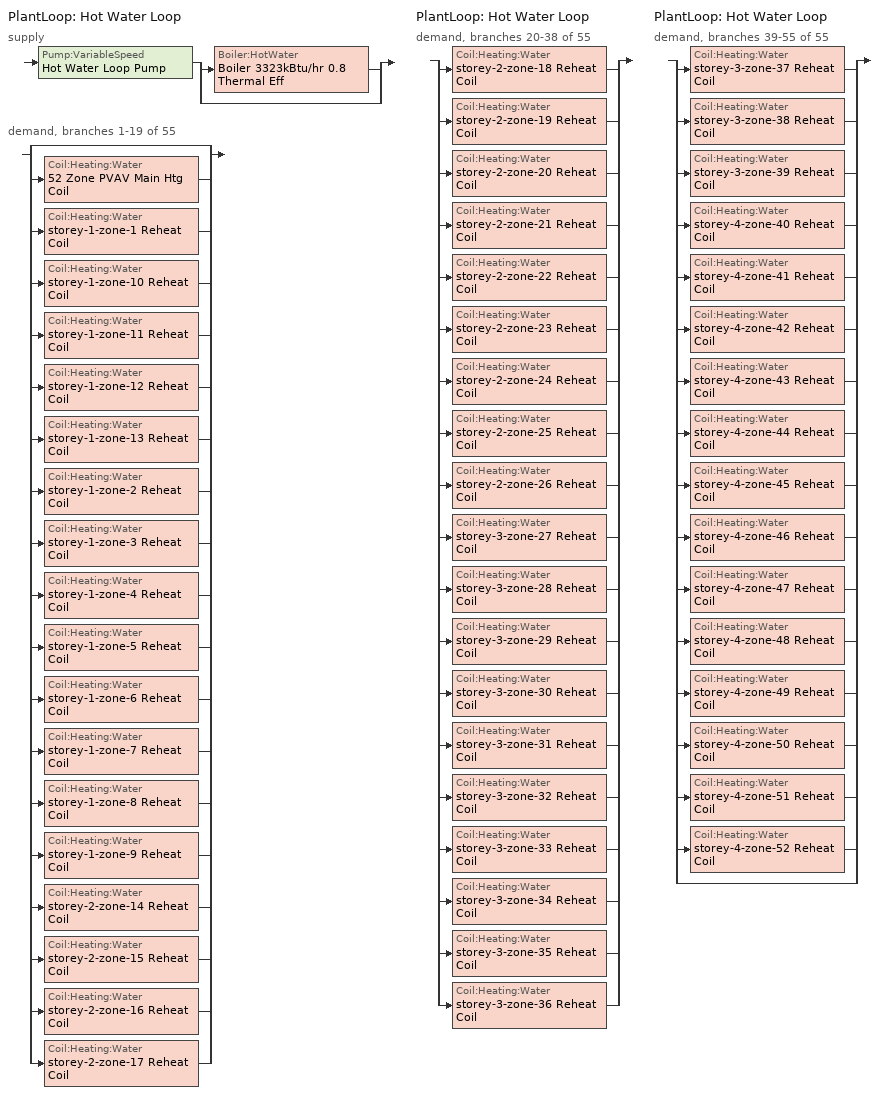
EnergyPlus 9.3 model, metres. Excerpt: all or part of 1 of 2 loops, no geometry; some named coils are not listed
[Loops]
PlantLoop 'Hot Water Loop'
 supply: Pump:VariableSpeed 'Hot Water Loop Pump' > split
  | Boiler:HotWater 'Boiler 3323kBtu/hr 0.8 Thermal Eff'
  | bypass
 demand, branches 1-19 of 55: split
  | bypass
  | Coil:Heating:Water '52 Zone PVAV Main Htg Coil'
  | Coil:Heating:Water 'storey-1-zone-1 Reheat Coil'
  | Coil:Heating:Water 'storey-1-zone-10 Reheat Coil'
  | Coil:Heating:Water 'storey-1-zone-11 Reheat Coil'
  | Coil:Heating:Water 'storey-1-zone-12 Reheat Coil'
  | Coil:Heating:Water 'storey-1-zone-13 Reheat Coil'
  | Coil:Heating:Water 'storey-1-zone-2 Reheat Coil'
  | Coil:Heating:Water 'storey-1-zone-3 Reheat Coil'
  | Coil:Heating:Water 'storey-1-zone-4 Reheat Coil'
  | Coil:Heating:Water 'storey-1-zone-5 Reheat Coil'
  | Coil:Heating:Water 'storey-1-zone-6 Reheat Coil'
  | Coil:Heating:Water 'storey-1-zone-7 Reheat Coil'
  | Coil:Heating:Water 'storey-1-zone-8 Reheat Coil'
  | Coil:Heating:Water 'storey-1-zone-9 Reheat Coil'
  | Coil:Heating:Water 'storey-2-zone-14 Reheat Coil'
  | Coil:Heating:Water 'storey-2-zone-15 Reheat Coil'
  | Coil:Heating:Water 'storey-2-zone-16 Reheat Coil'
  | Coil:Heating:Water 'storey-2-zone-17 Reheat Coil'
PlantLoop 'Hot Water Loop'
 demand, branches 20-38 of 55: split
  | Coil:Heating:Water 'storey-2-zone-18 Reheat Coil'
  | Coil:Heating:Water 'storey-2-zone-19 Reheat Coil'
  | Coil:Heating:Water 'storey-2-zone-20 Reheat Coil'
  | Coil:Heating:Water 'storey-2-zone-21 Reheat Coil'
  | Coil:Heating:Water 'storey-2-zone-22 Reheat Coil'
  | Coil:Heating:Water 'storey-2-zone-23 Reheat Coil'
  | Coil:Heating:Water 'storey-2-zone-24 Reheat Coil'
  | Coil:Heating:Water 'storey-2-zone-25 Reheat Coil'
  | Coil:Heating:Water 'storey-2-zone-26 Reheat Coil'
  | Coil:Heating:Water 'storey-3-zone-27 Reheat Coil'
  | Coil:Heating:Water 'storey-3-zone-28 Reheat Coil'
  | Coil:Heating:Water 'storey-3-zone-29 Reheat Coil'
  | Coil:Heating:Water 'storey-3-zone-30 Reheat Coil'
  | Coil:Heating:Water 'storey-3-zone-31 Reheat Coil'
  | Coil:Heating:Water 'storey-3-zone-32 Reheat Coil'
  | Coil:Heating:Water 'storey-3-zone-33 Reheat Coil'
  | Coil:Heating:Water 'storey-3-zone-34 Reheat Coil'
  | Coil:Heating:Water 'storey-3-zone-35 Reheat Coil'
  | Coil:Heating:Water 'storey-3-zone-36 Reheat Coil'
PlantLoop 'Hot Water Loop'
 demand, branches 39-55 of 55: split
  | Coil:Heating:Water 'storey-3-zone-37 Reheat Coil'
  | Coil:Heating:Water 'storey-3-zone-38 Reheat Coil'
  | Coil:Heating:Water 'storey-3-zone-39 Reheat Coil'
  | Coil:Heating:Water 'storey-4-zone-40 Reheat Coil'
  | Coil:Heating:Water 'storey-4-zone-41 Reheat Coil'
  | Coil:Heating:Water 'storey-4-zone-42 Reheat Coil'
  | Coil:Heating:Water 'storey-4-zone-43 Reheat Coil'
  | Coil:Heating:Water 'storey-4-zone-44 Reheat Coil'
  | Coil:Heating:Water 'storey-4-zone-45 Reheat Coil'
  | Coil:Heating:Water 'storey-4-zone-46 Reheat Coil'
  | Coil:Heating:Water 'storey-4-zone-47 Reheat Coil'
  | Coil:Heating:Water 'storey-4-zone-48 Reheat Coil'
  | Coil:Heating:Water 'storey-4-zone-49 Reheat Coil'
  | Coil:Heating:Water 'storey-4-zone-50 Reheat Coil'
  | Coil:Heating:Water 'storey-4-zone-51 Reheat Coil'
  | Coil:Heating:Water 'storey-4-zone-52 Reheat Coil'
  | bypass
[Coil:Heating:Water] Availability Schedule=Always On Discrete; U-Factor Times Area Value {W/K}=Autosize; Maximum Water Flow Rate {m3/s}=Autosize; Performance Input Method=UFactorTimesAreaAndDesignWaterFlowRate; Rated Capacity {W}=Autosize; Rated Inlet Water Temperature {C}=82.2222; Rated Inlet Air Temperature {C}=12.7778; Rated Outlet Water Temperature {C}=71.1111; Rated Outlet Air Temperature {C}=50; Rated Ratio for Air and Water Convection=0.5
storey-1-zone-1 Reheat Coil; storey-1-zone-10 Reheat Coil; storey-1-zone-11 Reheat Coil; storey-1-zone-12 Reheat Coil; storey-1-zone-13 Reheat Coil; storey-1-zone-2 Reheat Coil; storey-1-zone-3 Reheat Coil; storey-1-zone-4 Reheat Coil; storey-1-zone-5 Reheat Coil; storey-1-zone-6 Reheat Coil; storey-1-zone-7 Reheat Coil; storey-1-zone-8 Reheat Coil; storey-1-zone-9 Reheat Coil; storey-2-zone-14 Reheat Coil; storey-2-zone-15 Reheat Coil; storey-2-zone-16 Reheat Coil; storey-2-zone-17 Reheat Coil; storey-2-zone-18 Reheat Coil; storey-2-zone-19 Reheat Coil; storey-2-zone-20 Reheat Coil; storey-2-zone-21 Reheat Coil; storey-2-zone-22 Reheat Coil; storey-2-zone-23 Reheat Coil; storey-2-zone-24 Reheat Coil; storey-2-zone-25 Reheat Coil; storey-2-zone-26 Reheat Coil; storey-3-zone-27 Reheat Coil; storey-3-zone-28 Reheat Coil; storey-3-zone-29 Reheat Coil; storey-3-zone-30 Reheat Coil; storey-3-zone-31 Reheat Coil; storey-3-zone-32 Reheat Coil; storey-3-zone-33 Reheat Coil; storey-3-zone-34 Reheat Coil; storey-3-zone-35 Reheat Coil; storey-3-zone-36 Reheat Coil; storey-3-zone-37 Reheat Coil; storey-3-zone-38 Reheat Coil; storey-3-zone-39 Reheat Coil; storey-4-zone-40 Reheat Coil; storey-4-zone-41 Reheat Coil; storey-4-zone-42 Reheat Coil; storey-4-zone-43 Reheat Coil; storey-4-zone-44 Reheat Coil; storey-4-zone-45 Reheat Coil; storey-4-zone-46 Reheat Coil; storey-4-zone-47 Reheat Coil; storey-4-zone-48 Reheat Coil; storey-4-zone-49 Reheat Coil; storey-4-zone-50 Reheat Coil; storey-4-zone-51 Reheat Coil; storey-4-zone-52 Reheat Coil
[PlantLoop]
Hot Water Loop: Fluid Type=Water; Plant Equipment Operation Scheme=Hot Water Loop Operation Schemes; Maximum Loop Temperature {C}=100; Minimum Loop Temperature {C}=10; Maximum Loop Flow Rate {m3/s}=Autosize; Minimum Loop Flow Rate {m3/s}=0; Plant Loop Volume {m3}=Autocalculate; Load Distribution Scheme=Optimal; Plant Loop Demand Calculation Scheme=SingleSetpoint
[Sizing:Plant]
Hot Water Loop: Loop Type=Heating; Design Loop Exit Temperature {C}=82.2222; Loop Design Temperature Difference {deltaC}=11.1111; Sizing Option=NonCoincident; Zone Timesteps in Averaging Window=1; Coincident Sizing Factor Mode=None
[Pump:VariableSpeed]
Hot Water Loop Pump: Design Maximum Flow Rate {m3/s}=Autosize; Design Pump Head {Pa}=179344; Design Power Consumption {W}=Autosize; Motor Efficiency=0.917; Fraction of Motor Inefficiencies to Fluid Stream=0; Coefficient 1 of the Part Load Performance Curve=0; Coefficient 2 of the Part Load Performance Curve=1; Coefficient 3 of the Part Load Performance Curve=0; Coefficient 4 of the Part Load Performance Curve=0; Design Minimum Flow Rate {m3/s}=0; Pump Control Type=Intermittent; Skin Loss Radiative Fraction=0.5; Design Power Sizing Method=PowerPerFlowPerPressure; Design Electric Power per Unit Flow Rate {W/(m3/s)}=348701.1; Design Shaft Power per Unit Flow Rate per Unit Head {W/((m3/s)-Pa)}=1.28205; Design Minimum Flow Rate Fraction=0
[Boiler:HotWater]
Boiler 3323kBtu/hr 0.8 Thermal Eff: Fuel Type=NaturalGas; Nominal Capacity {W}=Autosize; Nominal Thermal Efficiency=0.8; Efficiency Curve Temperature Evaluation Variable=LeavingBoiler; Normalized Boiler Efficiency Curve=Boiler with No Minimum Turndown; Design Water Flow Rate {m3/s}=Autosize; Minimum Part Load Ratio=0; Maximum Part Load Ratio=1.2; Optimum Part Load Ratio=1; Water Outlet Upper Temperature Limit {C}=95; Boiler Flow Mode=LeavingSetpointModulated; Parasitic Electric Load {W}=0; Sizing Factor=1
[SetpointManager:Scheduled]
Hot Water Loop Setpoint Manager: Control Variable=Temperature; Schedule=Hot Water Loop Temp - 180F; Setpoint Node or NodeList=Hot Water Loop Supply Outlet Node
[PlantEquipmentOperationSchemes]
Hot Water Loop Operation Schemes: Control Scheme Object Type 1=PlantEquipmentOperation:HeatingLoad; Control Scheme Name 1=Hot Water Loop Heating Operation Scheme; Control Scheme Schedule Name 1=Always On Discrete
[PlantEquipmentOperation:HeatingLoad]
Hot Water Loop Heating Operation Scheme: Load Range Lower Limit 1 {W}=0; Load Range Upper Limit 1 {W}=1000000000; Range Equipment List Name 1=Hot Water Loop Heating Equipment List
[PlantEquipmentList]
Hot Water Loop Heating Equipment List: Boiler:HotWater, Boiler 3323kBtu/hr 0.8 Thermal Eff
[Schedule:Day:Interval]
Hot Water Loop Temp - 180F Default: No, 24:00, 82.2222
[Schedule:Week:Daily]
Hot Water Loop Temp - 180F Week Rule - Jan1-Dec31: Hot Water Loop Temp - 180F Default, Hot Water Loop Temp - 180F Default, Hot Water Loop Temp - 180F Default, Hot Water Loop Temp - 180F Default, Hot Water Loop Temp - 180F Default, Hot Water Loop Temp - 180F Default, Hot Water Loop Temp - 180F Default, Hot Water Loop Temp - 180F Default, Hot Water Loop Temp - 180F Default, Hot Water Loop Temp - 180F Default, Hot Water Loop Temp - 180F Default, Hot Water Loop Temp - 180F Default
[Schedule:Year]
Hot Water Loop Temp - 180F: Hot Water Loop Temp - 180F Week Rule - Jan1-Dec31, 1, 1, 12, 31
[Schedule:Constant]
Always On Discrete: Hourly Value=1
[Curve:Cubic]
Boiler with No Minimum Turndown: Coefficient1 Constant=0.7463; Coefficient2 x=1.3196; Coefficient3 x**2=-2.2154; Coefficient4 x**3=1.1674; Minimum Value of x {BasedOnField A2}=0; Maximum Value of x {BasedOnField A2}=1.3
